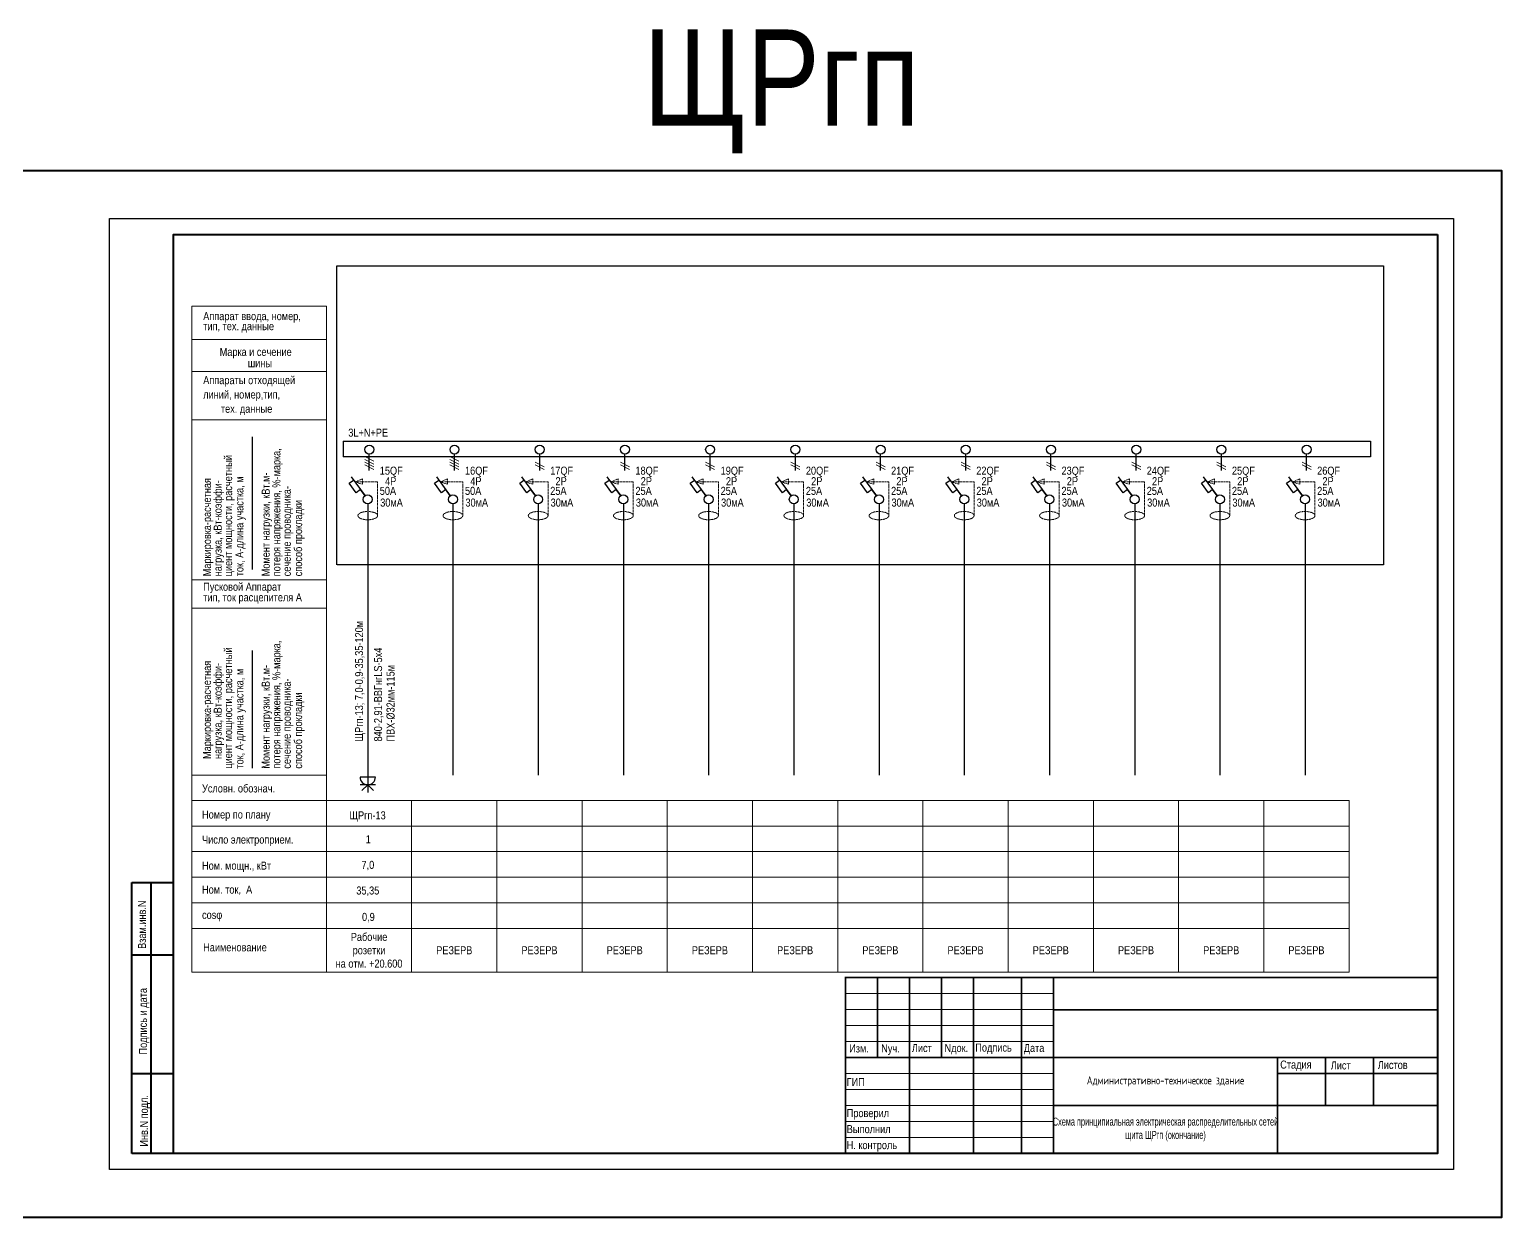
# Model space of a CAD drawing. Header units: metres. Extents: x -93142 to 227756, y -64772 to 286334.
# Drawn here: x 151069 to 197069, y -25753 to 11352 of the extents above; entities that cross this region are included whole.
import ezdxf

# ---------------------------------------------------------------- set-up
doc = ezdxf.new("R2010")
doc.units = ezdxf.units.M
doc.linetypes.add('CENTER2', pattern=[2.3, 2, -0.1, 0.1, -0.1])
doc.linetypes.add('DASHED2', pattern=[9.525, 6.35, -3.175])
for name, color, linetype, lineweight in [('1_Рамка_АР', 7, 'Continuous', 13), ('G-ANNO-TTLB', 7, 'Continuous', 9), ('Рамка', 7, 'Continuous', 40), ('ЭЛ', 250, 'Continuous', 50), ('ЭЛ-сила', 5, 'Continuous', 50), ('ЭЛ.ос', 7, 'Continuous', 30)]:
    doc.layers.add(name, color=color, linetype=linetype, lineweight=lineweight)
doc.layers.add('SETKA', color=5, linetype='Continuous')
doc.layers.add('Text standart (rus)', color=7, linetype='Continuous')
doc.styles.add('GOST Common_7', font='ARIALN.TTF', dxfattribs={"width": 0.8, "height": 2.5})
doc.styles.get("Standard").update_dxf_attribs({"font": 'ARIALN.TTF'})

# ---------------------------------------------------------------- blocks, each defined once
blk = doc.blocks.new('Казарма_1_Рамка_АР')
for p, q in [((682893, 323993), (689393, 323993)), ((682893, 323493), (701393, 323493)), ((682893, 322993), (689393, 322993)), ((682893, 322493), (689393, 322493)), ((682893, 321993), (701393, 321993)), ((682893, 321493), (689393, 321493)), ((682893, 320993), (689393, 320993)), ((682893, 320493), (701393, 320493)), ((682893, 319993), (689393, 319993)), ((682893, 319493), (689393, 319493))]:
    blk.add_line(p, q)
at = {"const_width": 50}
for points in [[(701393, 324493), (682893, 324493), (682893, 318993)], [(683893, 321993), (683893, 324493)], [(684893, 318993), (684893, 324493)], [(685893, 321993), (685893, 324493)], [(686893, 318993), (686893, 324493)], [(688393, 318993), (688393, 324493)], [(689393, 318993), (689393, 324493)], [(689393, 323479), (701393, 323479)], [(682893, 321993), (689393, 321993)], [(689393, 321993), (701393, 321993)], [(701393, 321993), (699393, 321993), (697893, 321993), (696393, 321993), (696393, 318993)], [(697893, 321993), (697893, 320493)], [(699393, 321993), (699393, 320493)], [(696393, 321493), (701393, 321493)], [(689393, 320493), (701393, 320493)]]:
    blk.add_lwpolyline(points, dxfattribs=at)
blk.add_lwpolyline([(696393, 321493), (701393, 321493)])
at = {"layer": 'G-ANNO-TTLB', "style": 'GOST Common_7'}
for s, p in [('Изм.', (683009, 322149)), ('Nуч.', (684010, 322149)), ('Лист', (684967, 322162)), ('Nдок.', (685988, 322162)), ('Подпись', (686949, 322176)), ('Дата', (688464, 322162)), ('Стадия', (696477, 321645)), ('Лист', (698056, 321619)), ('Листов', (699525, 321633)), ('ГИП ', (682932, 321100)), ('Проверил ', (682931, 320129)), ('Выполнил', (682931, 319629)), ('Н. контроль', (682931, 319129))]:
    blk.add_text(s, height=250, dxfattribs=at).set_placement(p)
at = {"layer": 'G-ANNO-TTLB', "insert": (692893, 321243), "char_height": 250, "width": 7000, "attachment_point": 5, "style": 'GOST Common_7'}
blk.add_mtext('{\\fISOCPEUR|b0|i0|c204|p34;Административно-техническое здание}', dxfattribs=at)
blk = doc.blocks.new('stug')
at = {"layer": 'Рамка'}
for p, q in [((18549, -29192), (18549, -20727)), ((18549, -20727), (19849, -20727)), ((19149, -29192), (19149, -20727)), ((18549, -22992), (19849, -22992)), ((18549, -26692), (19849, -26692)), ((19849, -29192), (18549, -29192))]:
    blk.add_line(p, q, dxfattribs=at)
at = {"layer": 'Рамка', "lineweight": 25}
blk.add_line((19849, -23692), (19849, -29192), dxfattribs=at)
at = {"layer": 'Text standart (rus)', "color": 7, "lineweight": 25}
for s, p in [('Взам.инв.N', (18990, -22803)), ('Подпись и дата', (19020, -26101)), ('Инв.N подл.', (19050, -28977))]:
    blk.add_text(s, height=250, rotation=90, dxfattribs=at).set_placement(p)

msp = doc.modelspace()

# ---------------------------------------------------------------- linework, layer by layer
at = {"color": 7, "linetype": 'ByBlock', "lineweight": 20, "ltscale": 0.2}
msp.add_line((155569.0986, -23752.593), (166028.3107, -23752.593), dxfattribs=at)
at = {"color": 1, "lineweight": 40}
msp.add_lwpolyline([(105069.0986, 6947.407), (197069.0986, 6947.407), (197069.0986, -25752.593), (105069.0986, -25752.593)], close=True, dxfattribs=at)
at = {"layer": 'Text standart (rus)'}
msp.add_lwpolyline([(195569.0986, 5447.407), (195569.0986, -24252.593), (153569.0986, -24252.593), (153569.0986, 5447.407)], close=True, dxfattribs=at)
at = {"layer": 'Text standart (rus)', "linetype": 'CENTER2', "ltscale": 30}
msp.add_lwpolyline([(160672.0604, 3967.685), (193385.2412, 3967.685), (193385.2412, -5364.8595), (160672.0604, -5364.8595)], close=True, dxfattribs=at)
at = {"layer": 'Рамка'}
msp.add_lwpolyline([(195069.0986, 4947.407), (195069.0986, -23752.593), (155569.0986, -23752.593), (155569.0986, 4947.407)], close=True, dxfattribs=at)
at = {"layer": 'ЭЛ', "color": 0, "lineweight": 15}
for p, q in [((155569.0986, -23752.593), (159203.0862, -23752.593)), ((162568.9962, -23752.593), (166202.9838, -23752.593))]:
    msp.add_line(p, q, dxfattribs=at)
at = {"layer": 'ЭЛ-сила', "color": 0, "lineweight": 30}
for p, q in [((161639.7356, -11933.8893), (161639.7356, -12476.1994)), ((161879.7356, -11996.1994), (161399.7356, -11996.1994)), ((161879.7356, -12236.1994), (161399.7356, -12236.1994))]:
    msp.add_line(p, q, dxfattribs=at)
for points in [[(161459.7356, -12416.1994), (161639.7356, -12236.1994)], [(161819.7356, -12416.1994), (161639.7356, -12236.1994)]]:
    msp.add_lwpolyline(points, dxfattribs=at)
msp.add_arc((161639.7356, -11996.1994), 240, 180, 0, dxfattribs=at)
at = {"layer": 'ЭЛ.ос', "color": 7, "lineweight": 15}
for p, q in [((156140.7143, 2715.21), (156140.7143, -18089.284)), ((156140.7143, 2715.21), (160349.7739, 2715.21)), ((160349.7739, 2715.21), (160349.7739, -18089.284)), ((156140.7143, 1674.1338), (160349.7739, 1674.1338)), ((160349.7739, 669.6463), (156140.7143, 669.6463)), ((156140.7143, -834.9423), (160349.7739, -834.9423)), ((156140.7143, -5832.3837), (160349.7739, -5832.3837)), ((160349.7739, -6720.9777), (156140.7143, -6720.9777)), ((156140.7143, -11941.5966), (160349.7739, -11941.5966)), ((192303.1477, -12724.3982), (156140.7143, -12724.3982)), ((163012.555, -12724.3982), (163012.555, -18089.284)), ((165675.3362, -12724.3982), (165675.3362, -18089.284)), ((168338.1173, -12724.3982), (168338.1173, -18089.284)), ((171000.8985, -12724.3982), (171000.8985, -18089.284)), ((173663.6796, -12724.3982), (173663.6796, -18089.284)), ((176326.4608, -12724.3982), (176326.4608, -18089.284)), ((178989.242, -12724.3982), (178989.242, -18089.284)), ((181652.0231, -12724.3982), (181652.0231, -18089.284)), ((184314.8043, -12724.3982), (184314.8043, -18089.284)), ((186977.5854, -12724.3982), (186977.5854, -18089.284)), ((189640.3666, -12724.3982), (189640.3666, -18089.284)), ((192303.1477, -12724.3982), (192303.1477, -18089.284)), ((192303.1477, -13524.3982), (156140.7143, -13524.3982)), ((192303.1477, -14324.3982), (156140.7143, -14324.3982)), ((192303.1477, -15124.3982), (156140.7143, -15124.3982)), ((192303.1477, -15924.3982), (156140.7143, -15924.3982)), ((192303.1477, -16724.3982), (156140.7143, -16724.3982)), ((192303.1477, -18089.284), (156140.7143, -18089.284))]:
    msp.add_line(p, q, dxfattribs=at)
at = {"layer": 'ЭЛ.ос', "color": 7}
for p, q in [((158025.4277, -1372.896), (158025.4277, -5516.6209)), ((158025.4277, -8041.7753), (158025.4277, -11722.774))]:
    msp.add_line(p, q, dxfattribs=at)
at = {"layer": 'ЭЛ.ос', "color": 7, "lineweight": 15, "ltscale": 0.5}
for p, q in [((161547.6431, -1986.9257), (161828.2764, -2132.7751)), ((161547.6431, -2073.2902), (161828.2764, -2219.1395)), ((161547.6431, -2159.6547), (161828.2764, -2305.504)), ((161547.6431, -2246.0192), (161828.2764, -2391.8685)), ((164210.4242, -1986.9257), (164491.0576, -2132.7751)), ((164210.4242, -2073.2902), (164491.0576, -2219.1395)), ((164210.4242, -2159.6547), (164491.0576, -2305.504)), ((164210.4242, -2246.0192), (164491.0576, -2391.8685)), ((166873.2054, -2159.6547), (167153.8387, -2305.504)), ((166873.2054, -2246.0192), (167153.8387, -2391.8685)), ((169535.9865, -2159.6547), (169816.6199, -2305.504)), ((169535.9865, -2246.0192), (169816.6199, -2391.8685)), ((172198.7677, -2159.6547), (172479.401, -2305.504)), ((172198.7677, -2246.0192), (172479.401, -2391.8685)), ((174861.5488, -2159.6547), (175142.1822, -2305.504)), ((174861.5488, -2246.0192), (175142.1822, -2391.8685)), ((177524.33, -2159.6547), (177804.9633, -2305.504)), ((177524.33, -2246.0192), (177804.9633, -2391.8685)), ((180187.1111, -2159.6547), (180467.7445, -2305.504)), ((180187.1111, -2246.0192), (180467.7445, -2391.8685)), ((182849.8923, -2159.6547), (183130.5257, -2305.504)), ((182849.8923, -2246.0192), (183130.5257, -2391.8685)), ((185512.6735, -2159.6547), (185793.3068, -2305.504)), ((185512.6735, -2246.0192), (185793.3068, -2391.8685)), ((188175.4546, -2159.6547), (188456.088, -2305.504)), ((188175.4546, -2246.0192), (188456.088, -2391.8685)), ((190838.2358, -2159.6547), (191118.8691, -2305.504)), ((190838.2358, -2246.0192), (191118.8691, -2391.8685)), ((161413.6116, -3019.2722), (161281.5425, -3116.7132)), ((164076.3928, -3019.2722), (163944.3237, -3116.7132)), ((166739.1739, -3019.2722), (166607.1048, -3116.7132)), ((169401.9551, -3019.2722), (169269.886, -3116.7132)), ((172064.7362, -3019.2722), (171932.6671, -3116.7132)), ((174727.5174, -3019.2722), (174595.4483, -3116.7132)), ((177390.2985, -3019.2722), (177258.2294, -3116.7132)), ((180053.0797, -3019.2722), (179921.0106, -3116.7132)), ((182715.8609, -3019.2722), (182583.7918, -3116.7132)), ((185378.642, -3019.2722), (185246.5729, -3116.7132)), ((188041.4232, -3019.2722), (187909.3541, -3116.7132)), ((190704.2043, -3019.2722), (190572.1352, -3116.7132))]:
    msp.add_line(p, q, dxfattribs=at)
at = {"layer": 'ЭЛ.ос', "color": 7, "ltscale": 0.5}
for points in [[(160875.2007, -1510.7211), (160875.2007, -1990.2562)], [(160875.2007, -1510.7211), (192978.6207, -1510.7211), (192978.6207, -1990.2562), (160875.2007, -1990.2562)]]:
    msp.add_lwpolyline(points, dxfattribs=at)
at = {"layer": 'ЭЛ.ос', "color": 7, "ltscale": 10}
for points in [[(161687.9597, -2425.575), (161687.9597, -1907.629)], [(164350.7409, -2425.575), (164350.7409, -1907.629)], [(167013.522, -2425.575), (167013.522, -1907.629)], [(169676.3032, -2425.575), (169676.3032, -1907.629)], [(172339.0844, -2425.575), (172339.0844, -1907.629)], [(175001.8655, -2425.575), (175001.8655, -1907.629)], [(177664.6467, -2425.575), (177664.6467, -1907.629)], [(180327.4278, -2425.575), (180327.4278, -1907.629)], [(182990.209, -2425.575), (182990.209, -1907.629)], [(185652.9901, -2425.575), (185652.9901, -1907.629)], [(188315.7713, -2425.575), (188315.7713, -1907.629)], [(190978.5524, -2425.575), (190978.5524, -1907.629)], [(161556.3426, -3211.9308), (161413.9916, -3018.9918), (161281.5425, -3116.7132), (161063.1353, -2821.9065), (161195.012, -2724.2058)], [(161121.2025, -2624.5775), (161556.3426, -3211.9308)], [(164219.1237, -3211.9308), (164076.7727, -3018.9918), (163944.3237, -3116.7132), (163725.9165, -2821.9065), (163857.7932, -2724.2058)], [(163783.9837, -2624.5775), (164219.1237, -3211.9308)], [(166881.9049, -3211.9308), (166739.5539, -3018.9918), (166607.1048, -3116.7132), (166388.6976, -2821.9065), (166520.5743, -2724.2058)], [(166446.7648, -2624.5775), (166881.9049, -3211.9308)], [(169544.686, -3211.9308), (169402.335, -3018.9918), (169269.886, -3116.7132), (169051.4788, -2821.9065), (169183.3555, -2724.2058)], [(169109.546, -2624.5775), (169544.686, -3211.9308)], [(172207.4672, -3211.9308), (172065.1162, -3018.9918), (171932.6671, -3116.7132), (171714.2599, -2821.9065), (171846.1366, -2724.2058)], [(171772.3271, -2624.5775), (172207.4672, -3211.9308)], [(174870.2483, -3211.9308), (174727.8974, -3018.9918), (174595.4483, -3116.7132), (174377.0411, -2821.9065), (174508.9178, -2724.2058)], [(174435.1083, -2624.5775), (174870.2483, -3211.9308)], [(177533.0295, -3211.9308), (177390.6785, -3018.9918), (177258.2294, -3116.7132), (177039.8223, -2821.9065), (177171.6989, -2724.2058)], [(177097.8894, -2624.5775), (177533.0295, -3211.9308)], [(180195.8107, -3211.9308), (180053.4597, -3018.9918), (179921.0106, -3116.7132), (179702.6034, -2821.9065), (179834.4801, -2724.2058)], [(179760.6706, -2624.5775), (180195.8107, -3211.9308)], [(182858.5918, -3211.9308), (182716.2408, -3018.9918), (182583.7918, -3116.7132), (182365.3846, -2821.9065), (182497.2613, -2724.2058)], [(182423.4518, -2624.5775), (182858.5918, -3211.9308)], [(185521.373, -3211.9308), (185379.022, -3018.9918), (185246.5729, -3116.7132), (185028.1657, -2821.9065), (185160.0424, -2724.2058)], [(185086.2329, -2624.5775), (185521.373, -3211.9308)], [(188184.1541, -3211.9308), (188041.8031, -3018.9918), (187909.3541, -3116.7132), (187690.9469, -2821.9065), (187822.8236, -2724.2058)], [(187749.0141, -2624.5775), (188184.1541, -3211.9308)], [(190846.9353, -3211.9308), (190704.5843, -3018.9918), (190572.1352, -3116.7132), (190353.728, -2821.9065), (190485.6047, -2724.2058)], [(190411.7952, -2624.5775), (190846.9353, -3211.9308)], [(161639.7356, -3464.5847), (161639.7356, -11936.7565)], [(164302.5168, -3464.5847), (164302.5168, -11936.7565)], [(166965.298, -3464.5847), (166965.298, -11936.7565)], [(169628.0791, -3464.5847), (169628.0791, -11936.7565)], [(172290.8603, -3464.5847), (172290.8603, -11936.7565)], [(174953.6414, -3464.5847), (174953.6414, -11936.7565)], [(177616.4226, -3464.5847), (177616.4226, -11936.7565)], [(180279.2037, -3464.5847), (180279.2037, -11936.7565)], [(182941.9849, -3464.5847), (182941.9849, -11936.7565)], [(185604.766, -3464.5847), (185604.766, -11936.7565)], [(188267.5472, -3464.5847), (188267.5472, -11936.7565)], [(190930.3284, -3464.5847), (190930.3284, -11936.7565)]]:
    msp.add_lwpolyline(points, dxfattribs=at)
at = {"layer": 'ЭЛ.ос', "linetype": 'DASHED2', "lineweight": 13, "ltscale": 5}
for points in [[(161947.7055, -3831.6046), (161947.7055, -2780.1052), (161236.425, -2780.1052), (161473.1899, -2685.4557), (161473.1899, -2851.7735), (161236.425, -2780.1052)], [(164610.4866, -3831.6046), (164610.4866, -2780.1052), (163899.2062, -2780.1052), (164135.9711, -2685.4557), (164135.9711, -2851.7735), (163899.2062, -2780.1052)], [(167273.2678, -3831.6046), (167273.2678, -2780.1052), (166561.9873, -2780.1052), (166798.7522, -2685.4557), (166798.7522, -2851.7735), (166561.9873, -2780.1052)], [(169936.049, -3831.6046), (169936.049, -2780.1052), (169224.7685, -2780.1052), (169461.5334, -2685.4557), (169461.5334, -2851.7735), (169224.7685, -2780.1052)], [(172598.8301, -3831.6046), (172598.8301, -2780.1052), (171887.5497, -2780.1052), (172124.3145, -2685.4557), (172124.3145, -2851.7735), (171887.5497, -2780.1052)], [(175261.6113, -3831.6046), (175261.6113, -2780.1052), (174550.3308, -2780.1052), (174787.0957, -2685.4557), (174787.0957, -2851.7735), (174550.3308, -2780.1052)], [(177924.3924, -3831.6046), (177924.3924, -2780.1052), (177213.112, -2780.1052), (177449.8768, -2685.4557), (177449.8768, -2851.7735), (177213.112, -2780.1052)], [(180587.1736, -3831.6046), (180587.1736, -2780.1052), (179875.8931, -2780.1052), (180112.658, -2685.4557), (180112.658, -2851.7735), (179875.8931, -2780.1052)], [(183249.9547, -3831.6046), (183249.9547, -2780.1052), (182538.6743, -2780.1052), (182775.4391, -2685.4557), (182775.4391, -2851.7735), (182538.6743, -2780.1052)], [(185912.7359, -3831.6046), (185912.7359, -2780.1052), (185201.4554, -2780.1052), (185438.2203, -2685.4557), (185438.2203, -2851.7735), (185201.4554, -2780.1052)], [(188575.517, -3831.6046), (188575.517, -2780.1052), (187864.2366, -2780.1052), (188101.0015, -2685.4557), (188101.0015, -2851.7735), (187864.2366, -2780.1052)], [(191238.2982, -3831.6046), (191238.2982, -2780.1052), (190527.0177, -2780.1052), (190763.7826, -2685.4557), (190763.7826, -2851.7735), (190527.0177, -2780.1052)]]:
    msp.add_lwpolyline(points, dxfattribs=at)
at = {"layer": 'ЭЛ.ос', "color": 7, "ltscale": 0.5}
for centre in [(161687.9597, -1767.5393), (164350.7409, -1767.5393), (167013.522, -1767.5393), (169676.3032, -1767.5393), (172339.0844, -1767.5393), (175001.8655, -1767.5393), (177664.6467, -1767.5393), (180327.4278, -1767.5393), (182990.209, -1767.5393), (185652.9901, -1767.5393), (188315.7713, -1767.5393), (190978.5524, -1767.5393), (161639.7356, -3324.4951), (164302.5168, -3324.4951), (166965.298, -3324.4951), (169628.0791, -3324.4951), (172290.8603, -3324.4951), (174953.6414, -3324.4951), (177616.4226, -3324.4951), (180279.2037, -3324.4951), (182941.9849, -3324.4951), (185604.766, -3324.4951), (188267.5472, -3324.4951), (190930.3284, -3324.4951)]:
    msp.add_circle(centre, 140.0896, dxfattribs=at)
at = {"layer": 'ЭЛ.ос', "linetype": 'DASHED2', "lineweight": 13, "ltscale": 5, "extrusion": (0, 0, -1)}
for centre in [(161639.7356, -3831.6046), (164302.5168, -3831.6046), (166965.298, -3831.6046), (169628.0791, -3831.6046), (172290.8603, -3831.6046), (174953.6414, -3831.6046), (177616.4226, -3831.6046), (180279.2037, -3831.6046), (182941.9849, -3831.6046), (185604.766, -3831.6046), (188267.5472, -3831.6046), (190930.3284, -3831.6046)]:
    msp.add_ellipse(centre, major_axis=(307.9698, 0), ratio=0.4195688025, dxfattribs=at)

# ---------------------------------------------------------------- block references
at = {"layer": '1_Рамка_АР'}
msp.add_blockref('Казарма_1_Рамка_АР', (-506324.0354, -342745.3869), dxfattribs=at)
at = {"layer": 'Text standart (rus)'}
msp.add_blockref('stug', (135720.3201, 5439.7475), dxfattribs=at)

# ---------------------------------------------------------------- texts
at = {"layer": 'G-ANNO-TTLB', "insert": (186569.0986, -23002.593), "char_height": 250, "width": 7000, "attachment_point": 5, "style": 'GOST Common_7'}
msp.add_mtext('Схема принципиальная электрическая распределительных сетей \\Pщита ЩРгп (окончание)', dxfattribs=at)
at = {"layer": 'SETKA', "color": 7, "linetype": 'ByBlock', "lineweight": 25, "char_height": 250, "width": 2662.781155, "attachment_point": 5}
for insert in [(164343.9456, -17406.8411), (167006.7268, -17406.8411), (169669.5079, -17406.8411), (172332.2891, -17406.8411), (174995.0702, -17406.8411), (177657.8514, -17406.8411), (180320.6325, -17406.8411), (182983.4137, -17406.8411), (185646.1948, -17406.8411), (188308.976, -17406.8411), (190971.7572, -17406.8411)]:
    msp.add_mtext('РЕЗЕРВ', dxfattribs=dict(at, insert=insert))
at = {"layer": 'Text standart (rus)', "lineweight": 15}
for s, p in [('Аппарат ввода, номер,', (156499.1331, 2274.1812)), ('тип, тех. данные', (156499.1331, 1960.0678)), ('Марка и сечение', (157014.2331, 1156.8909)), ('Аппараты отходящей', (156499.1331, 274.5169)), ('линий, номер,тип, ', (156499.1331, -173.4258)), ('тех. данные', (157051.6895, -618.8096)), ('Пусковой Аппарат', (156499.1331, -6176.5571)), ('тип, ток расцепителя А', (156499.1331, -6507.8124))]:
    msp.add_text(s, height=250, dxfattribs=at).set_placement(p)
at = {"layer": 'Text standart (rus)'}
for s, p in [('шины', (157892.003, 803.3755)), ('3L+N+PE', (161032.525, -1364.4466)), ('15QF', (162016.5305, -2552.2472)), ('16QF', (164679.3117, -2552.2472)), ('17QF', (167342.0928, -2552.2472)), ('18QF', (170004.874, -2552.2472)), ('19QF', (172667.6552, -2552.2472)), ('20QF', (175330.4363, -2552.2472)), ('21QF', (177993.2175, -2552.2472)), ('22QF', (180655.9986, -2552.2472)), ('23QF', (183318.7798, -2552.2472)), ('24QF', (185981.5609, -2552.2472)), ('25QF', (188644.3421, -2552.2472)), ('26QF', (191307.1232, -2552.2472)), ('4Р', (162181.6632, -2880.8345)), ('4Р', (164844.4443, -2880.8345)), ('2Р', (167507.2255, -2880.8345)), ('2Р', (170170.0066, -2880.8345)), ('2Р', (172832.7878, -2880.8345)), ('2Р', (175495.5689, -2880.8345)), ('2Р', (178158.3501, -2880.8345)), ('2Р', (180821.1313, -2880.8345)), ('2Р', (183483.9124, -2880.8345)), ('2Р', (186146.6936, -2880.8345)), ('2Р', (188809.4747, -2880.8345)), ('2Р', (191472.2559, -2880.8345)), ('50A', (162016.3925, -3182.415)), ('50A', (164679.1736, -3182.415)), ('25A', (167341.9548, -3182.415)), ('25A', (170004.736, -3182.415)), ('25A', (172667.5171, -3182.415)), ('25A', (175330.2983, -3182.415)), ('25A', (177993.0794, -3182.415)), ('25A', (180655.8606, -3182.415)), ('25A', (183318.6417, -3182.415)), ('25A', (185981.4229, -3182.415)), ('25A', (188644.204, -3182.415)), ('25A', (191306.9852, -3182.415)), ('30мA', (162030.0592, -3548.6435)), ('30мA', (164692.8404, -3548.6435)), ('30мA', (167355.6216, -3548.6435)), ('30мA', (170018.4027, -3548.6435)), ('30мA', (172681.1839, -3548.6435)), ('30мA', (175343.965, -3548.6435)), ('30мA', (178006.7462, -3548.6435)), ('30мA', (180669.5273, -3548.6435)), ('30мA', (183332.3085, -3548.6435)), ('30мA', (185995.0896, -3548.6435)), ('30мA', (188657.8708, -3548.6435)), ('30мA', (191320.652, -3548.6435)), ('Условн. обознач.', (156462.6245, -12476.3021)), ('Номер по плану', (156462.6245, -13291.0068)), ('Число электроприем.', (156462.6245, -14074.2116)), ('1', (161577.5689, -14063.9965)), ('Ном. мощн., кВт', (156462.6245, -14888.8295)), ('7,0', (161445.464, -14863.9965)), ('Ном. ток,  А', (156462.6245, -15635.6955)), ('35,35', (161283.4285, -15663.9965)), ('cosφ', (156462.6245, -16427.0217)), ('0,9', (161461.0053, -16488.8295)), ('Наименование', (156497.2635, -17438.2855))]:
    msp.add_text(s, height=250, dxfattribs=at).set_placement(p)
for s, p in [('потеря напряжения, %%%-марка,', (158911.1311, -5725.9696)), ('циент мощности, расчетный', (157402.9374, -5725.9696)), ('Маркировка-расчетная', (156742.8538, -5725.9696)), ('нагрузка, кВт-коэффи-', (157077.264, -5725.9696)), ('ток, А-длина участка, м', (157755.6238, -5725.9696)), ('Момент нагрузки, кВт.м-', (158576.7208, -5725.9696)), ('сечение проводника-', (159236.8044, -5725.9696)), ('способ прокладки', (159589.4908, -5725.9696)), ('ЩРгп-13; 7,0-0,9-35,35-120м', (161493.4438, -10885.6568)), ('потеря напряжения, %%%-марка,', (158911.1311, -11734.1341)), ('циент мощности, расчетный', (157402.9374, -11734.1341)), ('840-2,91-ВВГнгLS-5х4', (162088.007, -10885.6568)), ('Маркировка-расчетная', (156742.8538, -11431.3126)), ('нагрузка, кВт-коэффи-', (157077.264, -11431.3126)), ('ток, А-длина участка, м', (157755.6238, -11734.1341)), ('Момент нагрузки, кВт.м-', (158576.7208, -11734.1341)), ('ПВХ-Ø32мм-115м', (162477.1695, -10885.6568)), ('сечение проводника-', (159236.8044, -11734.1341)), ('способ прокладки', (159589.4908, -11734.1341))]:
    msp.add_text(s, height=250, rotation=90, dxfattribs=at).set_placement(p)
at = {"layer": 'Text standart (rus)', "linetype": 'ByBlock', "lineweight": 0, "ltscale": 100}
msp.add_text('ЩРгп-13', height=250, dxfattribs=at).set_placement((161067.9192, -13315.8497))
at = {"layer": 'Text standart (rus)', "insert": (161681.1644, -17406.8411), "char_height": 250, "width": 2662.781155, "attachment_point": 5}
msp.add_mtext('Рабочие\\Pрозетки\\P{\\C7;на отм. +20.600}', dxfattribs=at)
at = {"layer": 'ЭЛ', "color": 5, "lineweight": 50, "insert": (174568.1468, 9418.013), "char_height": 3000, "width": 42001.903583, "attachment_point": 5}
msp.add_mtext('ЩРгп', dxfattribs=at)

doc.saveas('drawing.dxf')
